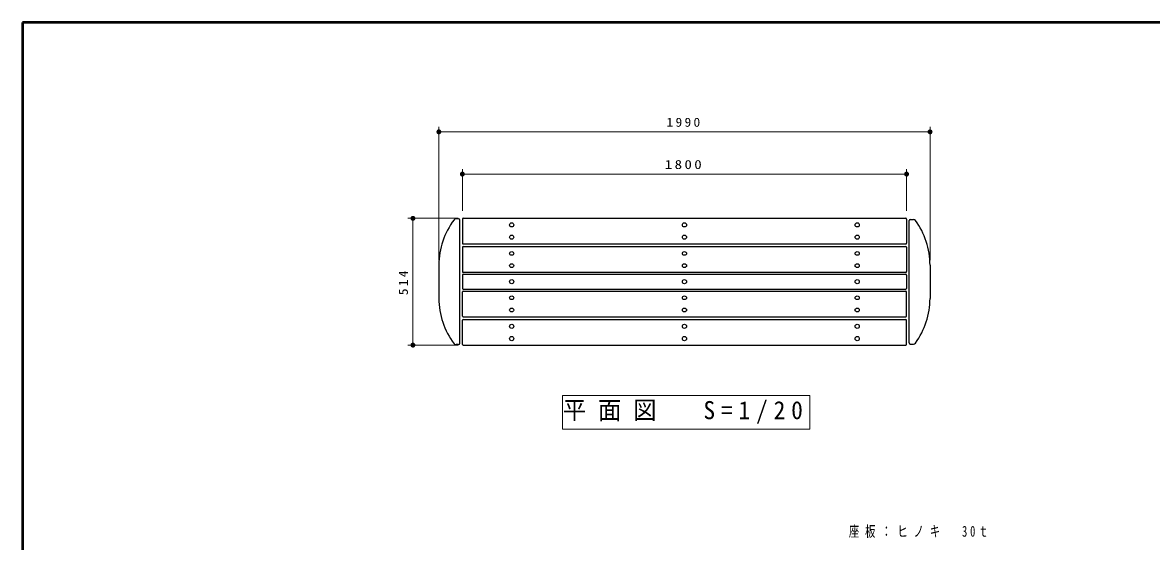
# Model space of a CAD drawing. Units: millimetres on the paper, scale 1:20. Extents: x -365 to 0, y 0 to 257.
# Drawn here: x -365 to -136.3, y 151.9 to 257 of the extents above; entities that cross this region are included whole.
import ezdxf

# ---------------------------------------------------------------- set-up
doc = ezdxf.new("R2010")
doc.units = ezdxf.units.MM
doc.layers.add('1_20', color=7, linetype='Continuous', lineweight=25)
doc.layers.add('NAKAMURA図枠', color=7, linetype='Continuous', lineweight=13)
doc.styles.add('ＭＳ ゴシック', font='')
doc.styles.get('ＭＳ ゴシック').set_extended_font_data('MS Gothic')

# ---------------------------------------------------------------- blocks, each defined once
blk = doc.blocks.new('filled_dot')
at = {"color": 0, "linetype": 'Continuous', "lineweight": -2, "const_width": 1.25}
blk.add_lwpolyline([(-0.625, 0, 1), (0.625, 0, 1)], format="xyb", close=True, dxfattribs=at)

msp = doc.modelspace()

# ---------------------------------------------------------------- linework, layer by layer
at = {"layer": '1_20', "lineweight": 13}
for p, q in [((-280.657, 208.877), (-280.657, 235.863)), ((-181.157, 208.877), (-181.157, 235.863)), ((-280.657, 234.863), (-181.157, 234.863)), ((-275.907, 218.839), (-275.907, 227.301)), ((-185.907, 218.839), (-185.907, 227.301)), ((-275.907, 226.301), (-185.907, 226.301)), ((-276.757, 217.344), (-286.918, 217.344)), ((-285.918, 191.66), (-285.918, 217.344)), ((-276.757, 191.66), (-286.918, 191.66)), ((-255.632, 181.441), (-255.632, 174.634)), ((-205.492, 181.441), (-255.632, 181.441)), ((-205.492, 174.634), (-205.492, 181.441)), ((-255.632, 174.634), (-205.492, 174.634))]:
    msp.add_line(p, q, dxfattribs=at)
at = {"layer": '1_20'}
for p, q in [((-275.757, 217.344), (-186.057, 217.344)), ((-276.657, 217.252), (-277.188, 217.252)), ((-276.407, 192.002), (-276.407, 217.002)), ((-275.907, 217.194), (-275.907, 212.297)), ((-185.907, 217.194), (-185.907, 212.297)), ((-185.407, 192.127), (-185.407, 216.877)), ((-185.157, 217.127), (-184.533, 217.127)), ((-275.907, 211.47), (-275.907, 206.571)), ((-275.757, 212.147), (-186.057, 212.147)), ((-275.757, 211.62), (-186.057, 211.62)), ((-185.907, 211.47), (-185.907, 206.571)), ((-280.657, 207.877), (-280.657, 201.127)), ((-275.907, 205.852), (-275.907, 203.152)), ((-275.757, 206.421), (-186.057, 206.421)), ((-275.757, 206.002), (-186.057, 206.002)), ((-185.907, 205.852), (-185.907, 203.152)), ((-181.157, 207.877), (-181.157, 201.127)), ((-275.907, 197.534), (-275.907, 202.433)), ((-275.757, 203.002), (-186.057, 203.002)), ((-275.757, 202.583), (-186.057, 202.583)), ((-185.907, 197.534), (-185.907, 202.433)), ((-275.907, 191.81), (-275.907, 196.707)), ((-275.757, 197.384), (-186.057, 197.384)), ((-275.757, 196.857), (-186.057, 196.857)), ((-185.907, 191.81), (-185.907, 196.707)), ((-276.657, 191.752), (-277.188, 191.752)), ((-275.757, 191.66), (-186.057, 191.66)), ((-185.157, 191.877), (-184.533, 191.877))]:
    msp.add_line(p, q, dxfattribs=at)
for centre in [(-265.907, 204.502), (-230.907, 204.502), (-195.907, 204.502)]:
    msp.add_circle(centre, 0.425, dxfattribs=at)
for centre, radius, start, end in [((-275.757, 217.194), 0.15, 90, 180), ((-186.057, 217.194), 0.15, 0, 90), ((-265.407, 207.877), 15.25, 143.00862, 180), ((-277.188, 216.752), 0.5, 90, 143.00862), ((-276.657, 217.002), 0.25, 0, 90), ((-185.157, 216.877), 0.25, 90, 180), ((-184.533, 216.627), 0.5, 36.38587, 90), ((-196.407, 207.877), 15.25, 0, 36.38587), ((-275.757, 212.297), 0.15, 180, 270), ((-275.757, 211.47), 0.15, 90, 180), ((-186.057, 212.297), 0.15, 270, 0), ((-186.057, 211.47), 0.15, 0, 90), ((-275.757, 206.571), 0.15, 180, 270), ((-275.757, 205.852), 0.15, 90, 180), ((-186.057, 206.571), 0.15, 270, 0), ((-186.057, 205.852), 0.15, 0, 90), ((-275.757, 203.152), 0.15, 180, 270), ((-275.757, 202.433), 0.15, 90, 180), ((-186.057, 203.152), 0.15, 270, 0), ((-186.057, 202.433), 0.15, 0, 90), ((-265.407, 201.127), 15.25, 180, 216.99138), ((-196.407, 201.127), 15.25, 323.61413, 0), ((-275.757, 197.534), 0.15, 180, 270), ((-275.757, 196.707), 0.15, 90, 180), ((-186.057, 197.534), 0.15, 270, 0), ((-186.057, 196.707), 0.15, 0, 90), ((-185.157, 192.127), 0.25, 180, 270), ((-277.188, 192.252), 0.5, 216.99138, 270), ((-276.657, 192.002), 0.25, 270, 0), ((-275.757, 191.81), 0.15, 180, 270), ((-186.057, 191.81), 0.15, 270, 0), ((-184.533, 192.377), 0.5, 270, 323.61413)]:
    msp.add_arc(centre, radius, start, end, dxfattribs=at)
for centre, ratio in [((-265.907, 216.02), 0.996193), ((-230.907, 216.02), 0.996193), ((-195.907, 216.02), 0.996193), ((-265.907, 213.53), 0.996193), ((-230.907, 213.53), 0.996193), ((-195.907, 213.53), 0.996193), ((-265.907, 210.231), 0.873758), ((-230.907, 210.231), 0.873758), ((-195.907, 210.231), 0.873758), ((-265.907, 207.755), 0.873758), ((-230.907, 207.755), 0.873758), ((-195.907, 207.755), 0.873758), ((-265.907, 201.249), 0.873758), ((-230.907, 201.249), 0.873758), ((-195.907, 201.249), 0.873758), ((-265.907, 198.773), 0.873758), ((-230.907, 198.773), 0.873758), ((-195.907, 198.773), 0.873758), ((-265.907, 195.474), 0.996193), ((-230.907, 195.474), 0.996193), ((-195.907, 195.474), 0.996193), ((-265.907, 192.984), 0.996193), ((-230.907, 192.984), 0.996193), ((-195.907, 192.984), 0.996193)]:
    msp.add_ellipse(centre, major_axis=(0.425, 0), ratio=ratio, dxfattribs=at)
at = {"layer": 'NAKAMURA図枠', "lineweight": 50}
for p, q in [((-365, 257), (-365, 0)), ((0, 257), (-365, 257))]:
    msp.add_line(p, q, dxfattribs=at)

# ---------------------------------------------------------------- block references
at = {"layer": '1_20', "lineweight": 13, "xscale": 0.4, "yscale": 0.4}
for p in [(-280.657, 234.863), (-275.907, 226.301)]:
    msp.add_blockref('filled_dot', p, dxfattribs=at)
for p, rotation in [((-181.157, 234.863), 180), ((-185.907, 226.301), 180), ((-285.918, 217.344), 270), ((-285.918, 191.66), 90)]:
    msp.add_blockref('filled_dot', p, dxfattribs=dict(at, rotation=rotation))

# ---------------------------------------------------------------- texts
at = {"layer": '1_20', "style": 'ＭＳ ゴシック'}
for s, insert, char_height, attachment_point in [('\\T1.33;\\W1.1;1990', (-230.907, 235.863), 1.833, 8), ('\\T1.33;\\W1.2;1800', (-230.907, 227.301), 1.833, 8), ('\\T1.5;\\W0.95;平面図\u3000S=1/20', (-255.562, 178.038), 3.666, 4), ('\\T1.56;\\W0.7;座板：ヒノキ\u300030ｔ', (-197.595, 153.827), 2.199, 4)]:
    msp.add_mtext(s, dxfattribs=dict(at, insert=insert, char_height=char_height, attachment_point=attachment_point))
at = {"layer": '1_20', "insert": (-286.918, 204.502), "char_height": 1.833, "attachment_point": 8, "rotation": 90, "style": 'ＭＳ ゴシック'}
msp.add_mtext('\\T1.33;\\W1.1;514', dxfattribs=at)

doc.saveas('drawing.dxf')
